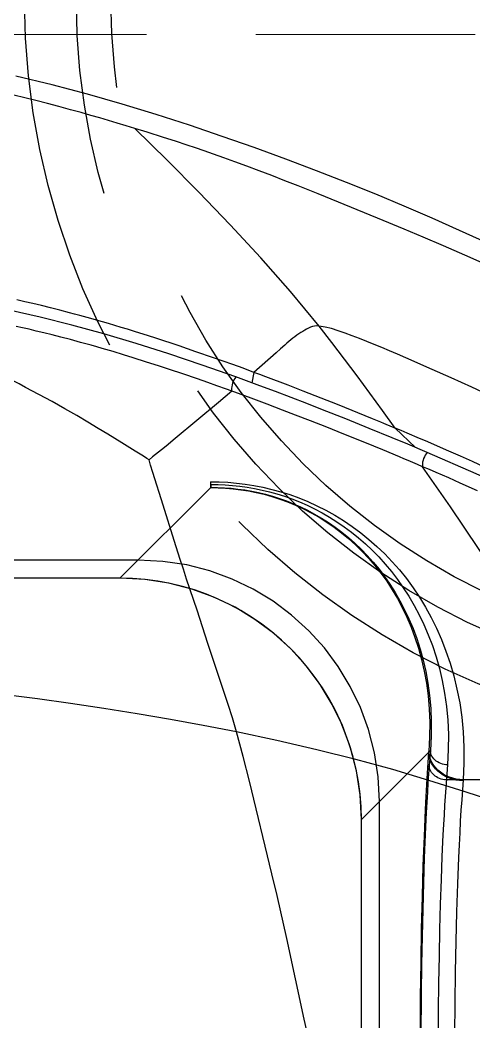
# Model space of a CAD drawing. Header units: inches. Extents: x 143011 to 144494, y -46023 to -44974.
# Drawn here: x 143798.94 to 143812.09, y -45341.02 to -45312 of the extents above; entities that cross this region are included whole.
import ezdxf

# ---------------------------------------------------------------- set-up
doc = ezdxf.new("R2010")
doc.units = ezdxf.units.IN
doc.header["$LTSCALE"] = 2
doc.header["$MEASUREMENT"] = 0
doc.linetypes.add('HIDDEN', pattern=[9.525, 6.35, -3.175])
doc.layers.get('0').update_dxf_attribs({"linetype": 'CONTINUOUS'})
for name, color, linetype in [('CAV-COR', 1, 'CONTINUOUS'), ('DEFAULT_2', 8, 'HIDDEN'), ('SP', 3, 'CONTINUOUS')]:
    doc.layers.add(name, color=color, linetype=linetype)
doc.layers.add('WR', color=122, linetype='HIDDEN', lineweight=18)

# ---------------------------------------------------------------- blocks, each defined once
blk = doc.blocks.new('20151030.171830')
at = {"color": 8, "linetype": 'HIDDEN'}
blk.add_circle((0, 0), 21.5, dxfattribs=at)
at = {"layer": 'SP', "linetype": 'HIDDEN'}
for radius in [20, 19]:
    blk.add_circle((0, 0), radius, dxfattribs=at)

msp = doc.modelspace()

# ---------------------------------------------------------------- linework, layer by layer
at = {"layer": 'CAV-COR', "linetype": 'ByBlock'}
for p, q in [((143799.08, -45314.257), (143798.769, -45314.182)), ((143799.404, -45314.338), (143799.08, -45314.257)), ((143799.736, -45314.423), (143799.404, -45314.338)), ((143800.072, -45314.511), (143799.736, -45314.423)), ((143800.404, -45314.6), (143800.072, -45314.511)), ((143800.717, -45314.686), (143800.404, -45314.6)), ((143800.996, -45314.765), (143800.717, -45314.686)), ((143801.255, -45314.839), (143800.996, -45314.765)), ((143801.505, -45314.912), (143801.255, -45314.839)), ((143801.758, -45314.987), (143801.505, -45314.912)), ((143802.016, -45315.065), (143801.758, -45314.987)), ((143802.273, -45315.144), (143802.016, -45315.065)), ((143802.628, -45315.255), (143802.273, -45315.144)), ((143803.1, -45315.404), (143802.628, -45315.255)), ((143803.446, -45315.516), (143803.1, -45315.404)), ((143803.789, -45315.629), (143803.446, -45315.516)), ((143804.025, -45315.708), (143803.789, -45315.629)), ((143804.275, -45315.793), (143804.025, -45315.708)), ((143804.547, -45315.887), (143804.275, -45315.793)), ((143804.844, -45315.991), (143804.547, -45315.887)), ((143805.169, -45316.107), (143804.844, -45315.991)), ((143805.513, -45316.233), (143805.169, -45316.107)), ((143805.872, -45316.368), (143805.513, -45316.233)), ((143806.241, -45316.509), (143805.872, -45316.368)), ((143806.617, -45316.656), (143806.241, -45316.509)), ((143806.997, -45316.807), (143806.617, -45316.656)), ((143807.577, -45317.041), (143806.997, -45316.807)), ((143809.301, -45317.746), (143807.577, -45317.041)), ((143810.065, -45318.063), (143809.301, -45317.746)), ((143810.618, -45318.295), (143810.065, -45318.063)), ((143811.206, -45318.546), (143810.618, -45318.295)), ((143799.078, -45320.16), (143798.852, -45320.108)), ((143799.316, -45320.215), (143799.078, -45320.16)), ((143799.564, -45320.274), (143799.316, -45320.215)), ((143799.823, -45320.338), (143799.564, -45320.274)), ((143800.094, -45320.406), (143799.823, -45320.338)), ((143799.011, -45320.915), (143798.832, -45320.875)), ((143799.204, -45320.96), (143799.011, -45320.915)), ((143799.411, -45321.009), (143799.204, -45320.96)), ((143799.632, -45321.062), (143799.411, -45321.009)), ((143799.87, -45321.121), (143799.632, -45321.062)), ((143800.126, -45321.187), (143799.87, -45321.121)), ((143800.403, -45321.259), (143800.126, -45321.187)), ((143800.698, -45321.338), (143800.403, -45321.259)), ((143803.55, -45321.442), (143802.874, -45321.217)), ((143806.613, -45321.417), (143806.491, -45321.526)), ((143801.64, -45321.607), (143801.326, -45321.514)), ((143801.942, -45321.699), (143801.64, -45321.607)), ((143802.225, -45321.786), (143801.942, -45321.699)), ((143804.036, -45321.608), (143803.55, -45321.442)), ((143806.364, -45321.638), (143805.712, -45322.206)), ((143806.491, -45321.526), (143806.364, -45321.638)), ((143802.611, -45321.908), (143802.225, -45321.786)), ((143802.958, -45322.02), (143802.611, -45321.908)), ((143803.273, -45322.124), (143802.958, -45322.02)), ((143810.884, -45322.123), (143810.12, -45321.785)), ((143803.656, -45322.253), (143803.273, -45322.124)), ((143804.082, -45322.398), (143803.656, -45322.253)), ((143805.712, -45322.206), (143805.656, -45322.509)), ((143811.434, -45322.369), (143810.884, -45322.123)), ((143804.383, -45322.503), (143804.082, -45322.398)), ((143804.645, -45322.595), (143804.383, -45322.503)), ((143804.928, -45322.696), (143804.645, -45322.595)), ((143805.579, -45322.481), (143805.191, -45322.341)), ((143805.886, -45322.594), (143805.579, -45322.481)), ((143806.344, -45322.765), (143805.886, -45322.594)), ((143806.709, -45322.581), (143806.067, -45322.337)), ((143807.143, -45322.747), (143806.709, -45322.581)), ((143812.026, -45322.639), (143811.434, -45322.369)), ((143799.491, -45322.847), (143799.106, -45322.641)), ((143805.078, -45322.75), (143804.693, -45323.075)), ((143805.374, -45322.859), (143804.928, -45322.696)), ((143805.712, -45322.983), (143805.374, -45322.859)), ((143806.8, -45322.938), (143806.344, -45322.765)), ((143807.669, -45322.953), (143807.143, -45322.747)), ((143804.693, -45323.075), (143803.438, -45324.124)), ((143806.1, -45323.128), (143805.712, -45322.983)), ((143806.546, -45323.297), (143806.1, -45323.128)), ((143807.254, -45323.112), (143806.8, -45322.938)), ((143807.707, -45323.289), (143807.254, -45323.112)), ((143808.143, -45323.141), (143807.669, -45322.953)), ((143800.912, -45323.65), (143800.59, -45323.46)), ((143806.926, -45323.442), (143806.546, -45323.297)), ((143807.354, -45323.609), (143806.926, -45323.442)), ((143808.383, -45323.556), (143807.707, -45323.289)), ((143801.211, -45323.828), (143800.912, -45323.65)), ((143807.832, -45323.797), (143807.354, -45323.609)), ((143809.055, -45323.828), (143808.383, -45323.556)), ((143809.479, -45323.687), (143809.395, -45323.652)), ((143801.489, -45323.997), (143801.211, -45323.828)), ((143801.896, -45324.246), (143801.489, -45323.997)), ((143808.324, -45323.994), (143807.832, -45323.797)), ((143808.927, -45324.238), (143808.324, -45323.994)), ((143809.726, -45324.103), (143809.055, -45323.828)), ((143809.811, -45323.825), (143810.393, -45324.382)), ((143802.282, -45324.485), (143801.896, -45324.246)), ((143809.453, -45324.454), (143808.927, -45324.238)), ((143810.171, -45324.288), (143809.726, -45324.103)), ((143810.74, -45324.528), (143810.171, -45324.288)), ((143810.683, -45324.193), (143810.509, -45324.119)), ((143811.367, -45324.488), (143810.683, -45324.193)), ((143811.703, -45324.636), (143811.367, -45324.488)), ((143812.045, -45324.788), (143811.703, -45324.636)), ((143812.397, -45324.948), (143812.045, -45324.788)), ((143803.091, -45326.052), (143802.791, -45325.106)), ((143811.695, -45325.412), (143811.359, -45325.265)), ((143812.197, -45325.637), (143811.695, -45325.412)), ((143804.386, -45330.055), (143804.07, -45329.094)), ((143806.388, -45337.359), (143806.24, -45336.725)), ((143806.667, -45338.598), (143806.388, -45337.359))]:
    msp.add_line(p, q, dxfattribs=at)
for points in [[(143812.446, -45318.445), (143811.673, -45318.094), (143810.882, -45317.744), (143810.073, -45317.397), (143809.246, -45317.051), (143808.398, -45316.709), (143807.529, -45316.368), (143806.639, -45316.031), (143805.729, -45315.699), (143804.801, -45315.372), (143803.853, -45315.051), (143802.886, -45314.742), (143801.9, -45314.443), (143800.895, -45314.154), (143799.87, -45313.884), (143798.824, -45313.631)], [(143807.607, -45320.865), (143806.781, -45319.863), (143805.915, -45318.887), (143805.027, -45317.93), (143804.124, -45316.986), (143803.205, -45316.058), (143802.273, -45315.144)], [(143817.688, -45322.083), (143817.352, -45321.847), (143817.003, -45321.611), (143816.642, -45321.374), (143816.266, -45321.136), (143815.878, -45320.898), (143815.487, -45320.664), (143815.095, -45320.436), (143814.7, -45320.214), (143814.31, -45320.001), (143813.928, -45319.802), (143813.552, -45319.613), (143813.186, -45319.435), (143812.832, -45319.267), (143812.488, -45319.11), (143812.153, -45318.96), (143811.828, -45318.816), (143811.206, -45318.546)], [(143805.191, -45322.341), (143804.217, -45321.998), (143803.256, -45321.675), (143802.307, -45321.372), (143801.37, -45321.092), (143800.441, -45320.838), (143799.525, -45320.61), (143798.626, -45320.408), (143797.742, -45320.232), (143796.876, -45320.083)], [(143800.678, -45320.56), (143800.526, -45320.519), (143800.378, -45320.48), (143800.094, -45320.406)], [(143801.161, -45320.695), (143800.995, -45320.648), (143800.678, -45320.56)], [(143802.255, -45321.02), (143802.06, -45320.96), (143801.871, -45320.903), (143801.686, -45320.848), (143801.506, -45320.795), (143801.161, -45320.695)], [(143802.874, -45321.217), (143802.661, -45321.148), (143802.255, -45321.02)], [(143807.607, -45320.865), (143807.539, -45320.862), (143807.475, -45320.867), (143807.414, -45320.879), (143807.356, -45320.898), (143807.3, -45320.923), (143807.244, -45320.952), (143807.19, -45320.985), (143807.134, -45321.019), (143807.078, -45321.055), (143807.021, -45321.093), (143806.963, -45321.133), (143806.905, -45321.174), (143806.847, -45321.218), (143806.789, -45321.265), (143806.731, -45321.314), (143806.672, -45321.364), (143806.613, -45321.417)], [(143809.811, -45323.825), (143809.445, -45323.314), (143809.079, -45322.81), (143808.713, -45322.312), (143808.345, -45321.822), (143807.976, -45321.339), (143807.607, -45320.865)], [(143810.12, -45321.785), (143809.88, -45321.681), (143809.648, -45321.582), (143809.422, -45321.487), (143809.201, -45321.397), (143808.986, -45321.311), (143808.775, -45321.229), (143808.567, -45321.149), (143808.362, -45321.072), (143808.161, -45321.001), (143807.966, -45320.941), (143807.78, -45320.894), (143807.607, -45320.865)], [(143801.326, -45321.514), (143801.166, -45321.468), (143801.008, -45321.423), (143800.698, -45321.338)], [(143799.106, -45322.641), (143798.916, -45322.541), (143798.728, -45322.444), (143798.543, -45322.349), (143798.361, -45322.258), (143798.183, -45322.17), (143798.009, -45322.087), (143797.84, -45322.007), (143797.676, -45321.931), (143797.518, -45321.861), (143797.366, -45321.795), (143797.221, -45321.733), (143797.085, -45321.678), (143796.957, -45321.629), (143796.837, -45321.589), (143796.726, -45321.56)], [(143805.712, -45322.206), (143805.41, -45322.088), (143805.112, -45321.982), (143804.824, -45321.884), (143804.55, -45321.789), (143804.036, -45321.608)], [(143806.067, -45322.337), (143805.893, -45322.272), (143805.712, -45322.206)], [(143805.191, -45322.341), (143805.164, -45322.38), (143805.139, -45322.424), (143805.118, -45322.471), (143805.1, -45322.521), (143805.086, -45322.572), (143805.076, -45322.621), (143805.072, -45322.668), (143805.072, -45322.712), (143805.078, -45322.75)], [(143800.59, -45323.46), (143800.419, -45323.362), (143800.243, -45323.261), (143800.06, -45323.159), (143799.872, -45323.054), (143799.491, -45322.847)], [(143820.414, -45327.357), (143820.138, -45327.155), (143819.836, -45326.944), (143819.514, -45326.726), (143819.172, -45326.5), (143818.812, -45326.268), (143818.442, -45326.035), (143818.061, -45325.801), (143817.67, -45325.566), (143817.274, -45325.332), (143816.873, -45325.1), (143816.468, -45324.87), (143816.063, -45324.646), (143815.659, -45324.427), (143815.256, -45324.213), (143814.859, -45324.007), (143814.468, -45323.808), (143814.084, -45323.616), (143813.71, -45323.433), (143813.349, -45323.259), (143813, -45323.093), (143812.663, -45322.934), (143812.026, -45322.639)], [(143809.395, -45323.652), (143809.149, -45323.55), (143808.143, -45323.141)], [(143809.811, -45323.825), (143809.727, -45323.789), (143809.479, -45323.687)], [(143810.509, -45324.119), (143810.158, -45323.968), (143809.983, -45323.895), (143809.811, -45323.825)], [(143803.438, -45324.124), (143803.177, -45324.34), (143803.043, -45324.448)], [(143802.685, -45324.737), (143802.62, -45324.698), (143802.522, -45324.637), (143802.282, -45324.485)], [(143803.043, -45324.448), (143802.78, -45324.654), (143802.685, -45324.737)], [(143810.604, -45324.938), (143810.458, -45324.873), (143810.32, -45324.815), (143810.188, -45324.761), (143810.061, -45324.708), (143809.937, -45324.655), (143809.453, -45324.454)], [(143810.74, -45324.528), (143810.709, -45324.565), (143810.681, -45324.608), (143810.655, -45324.654), (143810.634, -45324.703), (143810.617, -45324.754), (143810.605, -45324.804), (143810.599, -45324.853), (143810.598, -45324.897), (143810.604, -45324.938)], [(143823.074, -45331.822), (143822.432, -45331.21), (143821.701, -45330.605), (143820.889, -45330.008), (143820.017, -45329.416), (143819.097, -45328.821), (143818.121, -45328.215), (143817.081, -45327.602), (143815.966, -45326.989), (143814.772, -45326.377), (143813.5, -45325.762), (143812.158, -45325.145), (143810.74, -45324.528)], [(143802.791, -45325.106), (143802.727, -45324.898), (143802.685, -45324.737)], [(143813.861, -45329.814), (143813.043, -45328.542), (143812.226, -45327.305), (143811.414, -45326.102), (143810.604, -45324.938)], [(143811.359, -45325.265), (143810.993, -45325.102), (143810.8, -45325.018), (143810.604, -45324.938)], [(143803.583, -45327.624), (143803.41, -45327.077), (143803.091, -45326.052)], [(143804.07, -45329.094), (143803.769, -45328.195), (143803.674, -45327.907), (143803.583, -45327.624)], [(143805.214, -45332.617), (143805.094, -45332.213), (143804.971, -45331.823), (143804.848, -45331.447), (143804.386, -45330.055)], [(143805.214, -45332.617), (143804.248, -45332.435), (143803.297, -45332.263), (143802.339, -45332.097), (143801.371, -45331.938), (143800.402, -45331.791), (143799.449, -45331.661), (143798.523, -45331.547), (143797.617, -45331.451), (143796.733, -45331.383)], [(143806.24, -45336.725), (143805.589, -45334.045), (143805.41, -45333.335), (143805.214, -45332.617)], [(143818.101, -45336.699), (143817.151, -45336.269), (143816.147, -45335.861), (143815.112, -45335.465), (143814.039, -45335.082), (143812.935, -45334.712), (143811.841, -45334.358), (143810.782, -45334.026), (143809.739, -45333.711), (143808.667, -45333.415), (143807.54, -45333.136), (143806.378, -45332.869), (143805.214, -45332.617)], [(143808.065, -45345.199), (143807.934, -45344.689), (143807.82, -45344.17), (143807.712, -45343.644), (143807.609, -45343.113), (143807.511, -45342.578), (143807.406, -45342.037), (143807.294, -45341.489), (143807.177, -45340.933), (143806.667, -45338.598)]]:
    msp.add_lwpolyline(points, dxfattribs=at)
at = {"layer": 'DEFAULT_2', "color": 8, "linetype": 'HIDDEN'}
for p, q in [((143766.685, -45325.452), (143804.469, -45325.452)), ((143766.692, -45325.374), (143804.461, -45325.374)), ((143804.461, -45325.374), (143804.461, -45325.544)), ((143804.469, -45325.452), (143804.469, -45325.537)), ((143766.685, -45325.537), (143804.469, -45325.537)), ((143766.692, -45325.544), (143804.461, -45325.544)), ((143801.839, -45328.166), (143804.469, -45325.537)), ((143802.363, -45327.642), (143768.79, -45327.642)), ((143801.839, -45328.166), (143769.314, -45328.166)), ((143808.829, -45335.157), (143810.828, -45333.158)), ((143810.828, -45333.158), (143810.776, -45333.835)), ((143810.781, -45333.181), (143810.779, -45333.207)), ((143822.422, -45334.006), (143811.294, -45334.006)), ((143811.78, -45334.006), (143811.756, -45334.3)), ((143809.353, -45403.205), (143809.353, -45334.633)), ((143808.829, -45402.681), (143808.829, -45335.157)), ((143810.644, -45335.646), (143810.614, -45336.491)), ((143810.679, -45335.585), (143810.651, -45336.268)), ((143811.164, -45336.225), (143811.138, -45336.896)), ((143810.614, -45336.491), (143810.588, -45337.387)), ((143810.651, -45336.268), (143810.627, -45336.993)), ((143810.627, -45336.993), (143810.606, -45337.753)), ((143811.138, -45336.896), (143811.115, -45337.604)), ((143811.612, -45337.019), (143811.586, -45337.833)), ((143810.588, -45337.387), (143810.566, -45338.324)), ((143811.115, -45337.604), (143811.096, -45338.343)), ((143810.606, -45337.753), (143810.588, -45338.544)), ((143811.586, -45337.833), (143811.564, -45338.685)), ((143810.566, -45338.324), (143810.549, -45339.295)), ((143810.588, -45338.544), (143810.574, -45339.358)), ((143811.096, -45338.343), (143811.08, -45339.107)), ((143811.564, -45338.685), (143811.547, -45339.567)), ((143811.08, -45339.107), (143811.067, -45339.892)), ((143810.549, -45339.295), (143810.537, -45340.288)), ((143810.574, -45339.358), (143810.563, -45340.189)), ((143811.547, -45339.567), (143811.535, -45340.469)), ((143811.067, -45339.892), (143811.058, -45340.689)), ((143810.537, -45340.288), (143810.529, -45341.29)), ((143810.563, -45340.189), (143810.553, -45341.452)), ((143811.535, -45340.469), (143811.528, -45341.382)), ((143811.058, -45340.689), (143811.053, -45341.493))]:
    msp.add_line(p, q, dxfattribs=at)
for points in [[(143804.461, -45325.374), (143804.71, -45325.378), (143804.96, -45325.391), (143805.211, -45325.413), (143805.464, -45325.443), (143805.719, -45325.483), (143805.976, -45325.534), (143806.234, -45325.594), (143806.494, -45325.665), (143806.755, -45325.748), (143807.018, -45325.842), (143807.281, -45325.949), (143807.543, -45326.068), (143807.803, -45326.2), (143808.062, -45326.344), (143808.317, -45326.501), (143808.566, -45326.67), (143808.811, -45326.851), (143809.049, -45327.043), (143809.28, -45327.247), (143809.505, -45327.463), (143809.721, -45327.69), (143809.931, -45327.929), (143810.133, -45328.18), (143810.326, -45328.443), (143810.51, -45328.718), (143810.685, -45329.006), (143810.85, -45329.305), (143811.004, -45329.617), (143811.148, -45329.941), (143811.28, -45330.28), (143811.4, -45330.632), (143811.507, -45330.998), (143811.599, -45331.38), (143811.677, -45331.777), (143811.738, -45332.189), (143811.78, -45332.618), (143811.8, -45333.064), (143811.8, -45333.527), (143811.78, -45334.006)], [(143804.469, -45325.452), (143804.679, -45325.455), (143804.889, -45325.464), (143805.1, -45325.481), (143805.312, -45325.504), (143805.525, -45325.534), (143805.738, -45325.571), (143805.952, -45325.615), (143806.167, -45325.667), (143806.383, -45325.727), (143806.6, -45325.796), (143806.818, -45325.873), (143807.037, -45325.959), (143807.256, -45326.055), (143807.475, -45326.16), (143807.693, -45326.275), (143807.909, -45326.4), (143808.124, -45326.535), (143808.335, -45326.679), (143808.543, -45326.833), (143808.747, -45326.998), (143808.948, -45327.172), (143809.144, -45327.358), (143809.335, -45327.553), (143809.522, -45327.759), (143809.702, -45327.976), (143809.877, -45328.204), (143810.044, -45328.442), (143810.205, -45328.692), (143810.359, -45328.954), (143810.504, -45329.227), (143810.641, -45329.512), (143810.769, -45329.809), (143810.886, -45330.119), (143810.993, -45330.442), (143811.089, -45330.779), (143811.171, -45331.131), (143811.24, -45331.497), (143811.295, -45331.878), (143811.332, -45332.276), (143811.349, -45332.692), (143811.347, -45333.124), (143811.327, -45333.572)], [(143804.461, -45325.544), (143804.678, -45325.547), (143804.897, -45325.559), (143805.118, -45325.578), (143805.339, -45325.605), (143805.562, -45325.64), (143805.786, -45325.684), (143806.011, -45325.738), (143806.238, -45325.801), (143806.466, -45325.874), (143806.695, -45325.957), (143806.924, -45326.052), (143807.152, -45326.157), (143807.379, -45326.273), (143807.604, -45326.401), (143807.825, -45326.54), (143808.042, -45326.689), (143808.254, -45326.849), (143808.461, -45327.019), (143808.661, -45327.2), (143808.855, -45327.391), (143809.043, -45327.592), (143809.224, -45327.803), (143809.398, -45328.025), (143809.564, -45328.258), (143809.723, -45328.502), (143809.873, -45328.756), (143810.014, -45329.021), (143810.146, -45329.297), (143810.269, -45329.584), (143810.381, -45329.883), (143810.483, -45330.195), (143810.572, -45330.518), (143810.65, -45330.856), (143810.713, -45331.207), (143810.762, -45331.572), (143810.795, -45331.952), (143810.811, -45332.348), (143810.806, -45332.758), (143810.781, -45333.181)], [(143804.469, -45325.537), (143804.664, -45325.54), (143804.861, -45325.549), (143805.059, -45325.564), (143805.256, -45325.585), (143805.454, -45325.613), (143805.653, -45325.648), (143805.853, -45325.69), (143806.053, -45325.738), (143806.254, -45325.795), (143806.457, -45325.859), (143806.66, -45325.931), (143806.864, -45326.012), (143807.068, -45326.102), (143807.272, -45326.201), (143807.475, -45326.309), (143807.676, -45326.426), (143807.875, -45326.552), (143808.072, -45326.688), (143808.265, -45326.833), (143808.455, -45326.987), (143808.641, -45327.151), (143808.823, -45327.325), (143809.001, -45327.508), (143809.173, -45327.702), (143809.341, -45327.905), (143809.502, -45328.119), (143809.658, -45328.343), (143809.807, -45328.577), (143809.948, -45328.823), (143810.083, -45329.079), (143810.209, -45329.347), (143810.326, -45329.625), (143810.434, -45329.916), (143810.532, -45330.22), (143810.62, -45330.536), (143810.695, -45330.866), (143810.758, -45331.209), (143810.806, -45331.567), (143810.839, -45331.941), (143810.856, -45332.332), (143810.852, -45332.738), (143810.828, -45333.158)], [(143808.829, -45335.157), (143808.82, -45334.789), (143808.791, -45334.424), (143808.743, -45334.063), (143808.677, -45333.703), (143808.591, -45333.346), (143808.487, -45332.995), (143808.365, -45332.65), (143808.225, -45332.311), (143808.067, -45331.98), (143807.893, -45331.659), (143807.701, -45331.346), (143807.494, -45331.045), (143807.272, -45330.756), (143807.034, -45330.477), (143806.783, -45330.213), (143806.518, -45329.961), (143806.24, -45329.724), (143805.95, -45329.501), (143805.649, -45329.294), (143805.337, -45329.103), (143805.015, -45328.928), (143804.685, -45328.771), (143804.346, -45328.63), (143804.001, -45328.508), (143803.65, -45328.404), (143803.293, -45328.319), (143802.933, -45328.252), (143802.571, -45328.205), (143802.206, -45328.176), (143801.839, -45328.166)], [(143810.779, -45333.207), (143810.757, -45333.501), (143810.736, -45333.813), (143810.716, -45334.143), (143810.697, -45334.493), (143810.679, -45334.862), (143810.644, -45335.646)], [(143811.777, -45334.034), (143811.675, -45334.027), (143811.573, -45334.011), (143811.474, -45333.987), (143811.378, -45333.955), (143811.286, -45333.915), (143811.2, -45333.867), (143811.119, -45333.813), (143811.045, -45333.752), (143810.98, -45333.685), (143810.922, -45333.614), (143810.874, -45333.538), (143810.835, -45333.458), (143810.806, -45333.376), (143810.787, -45333.292), (143810.781, -45333.181)], [(143811.78, -45334.006), (143811.677, -45334), (143811.576, -45333.984), (143811.477, -45333.96), (143811.381, -45333.928), (143811.289, -45333.888), (143811.203, -45333.841), (143811.122, -45333.786), (143811.049, -45333.726), (143810.983, -45333.659), (143810.925, -45333.587), (143810.877, -45333.511), (143810.838, -45333.432), (143810.808, -45333.35), (143810.79, -45333.266)], [(143811.327, -45333.572), (143811.276, -45333.569), (143811.225, -45333.561), (143811.176, -45333.549), (143811.128, -45333.533), (143811.082, -45333.513), (143811.038, -45333.489), (143810.998, -45333.462), (143810.961, -45333.431), (143810.928, -45333.398), (143810.9, -45333.362), (143810.875, -45333.324), (143810.856, -45333.284), (143810.841, -45333.243), (143810.832, -45333.2), (143810.828, -45333.158)], [(143811.294, -45334.006), (143811.242, -45334.003), (143811.192, -45333.995), (143811.142, -45333.983), (143811.094, -45333.967), (143811.048, -45333.947), (143811.005, -45333.923), (143810.964, -45333.896), (143810.928, -45333.865), (143810.895, -45333.832), (143810.866, -45333.796), (143810.842, -45333.758), (143810.822, -45333.718), (143810.808, -45333.677), (143810.798, -45333.634), (143810.794, -45333.592)], [(143811.327, -45333.572), (143811.275, -45334.238), (143811.258, -45334.484), (143811.241, -45334.743), (143811.224, -45335.015), (143811.208, -45335.3), (143811.193, -45335.597), (143811.164, -45336.225)], [(143810.776, -45333.835), (143810.759, -45334.093), (143810.741, -45334.364), (143810.725, -45334.65), (143810.709, -45334.949), (143810.679, -45335.585)], [(143811.756, -45334.3), (143811.735, -45334.584), (143811.715, -45334.886), (143811.696, -45335.204), (143811.677, -45335.538), (143811.659, -45335.888), (143811.643, -45336.251), (143811.612, -45337.019)]]:
    msp.add_lwpolyline(points, dxfattribs=at)
for centre, major_axis, start_param, end_param in [((143802.344, -45334.652), (-4.963, -4.963), 2.357564, 3.925621), ((143801.82, -45335.176), (4.963, 4.963), -0.784029, 0.784029)]:
    msp.add_ellipse(centre, major_axis=major_axis, ratio=0.997265, start_param=start_param, end_param=end_param, dxfattribs=at)
at = {"layer": 'WR', "linetype": 'HIDDEN', "ltscale": 0.5}
msp.add_line((143729.577, -45312.419), (143841.577, -45312.419), dxfattribs=at)

# ---------------------------------------------------------------- block references
at = {"layer": 'SP', "linetype": 'ByBlock', "ltscale": 0.3}
msp.add_blockref('20151030.171830', (143820.577, -45311.419), dxfattribs=at)

doc.saveas('drawing.dxf')
